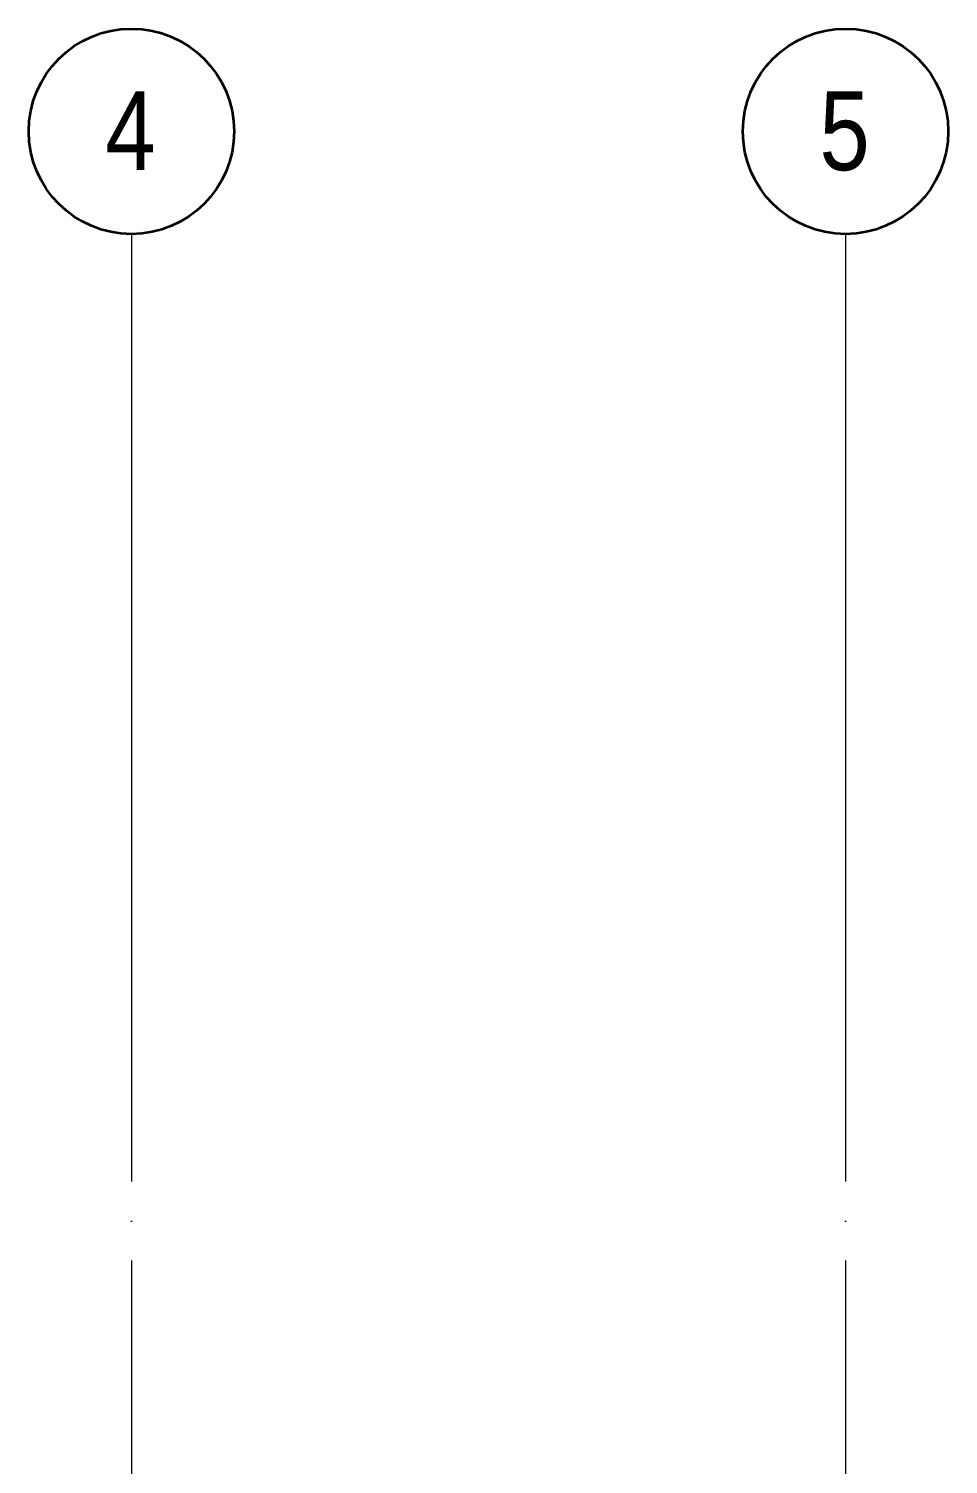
# Model space of a CAD drawing. Header units: millimetres. Extents: x 14684 to 281647, y -4596 to 240550.
# Drawn here: x 58270 to 72820, y 217826 to 240550 of the extents above; entities that cross this region are included whole.
import ezdxf

# ---------------------------------------------------------------- set-up
doc = ezdxf.new("R2010")
doc.units = ezdxf.units.MM
doc.linetypes.add('_SGE_Grid Line', pattern=[16250, 15000, -625, 0, -625])
for name, color, linetype, lineweight in [('S-GRID-1', 1, '_SGE_Grid Line', 13), ('S-GRID-IDEN', 1, 'Continuous', 35), ('S-GRID-IDEN-1', 1, 'Continuous', 50)]:
    doc.layers.add(name, color=color, linetype=linetype, lineweight=lineweight)
doc.styles.add('Arial Narrow', font='ARIALN.TTF', dxfattribs={"height": 1250})

# ---------------------------------------------------------------- blocks, each defined once
blk = doc.blocks.new('Grid - 1_Project Grid-1992125-WAREHOUSE SLAB PLAN')
at = {"layer": 'S-GRID-IDEN'}
blk.add_circle((0, 0), 6.5, dxfattribs=at)

msp = doc.modelspace()

# ---------------------------------------------------------------- linework, layer by layer
at = {"layer": 'S-GRID-1'}
for p, q in [((59895, 237300), (59895, 139401)), ((71195, 237300), (71195, 139401))]:
    msp.add_line(p, q, dxfattribs=at)

# ---------------------------------------------------------------- block references
at = {"layer": 'S-GRID-IDEN', "xscale": 249.9999999999999, "yscale": 249.9999999999999, "zscale": 249.9999999999999, "rotation": 180}
for p in [(59895, 238925), (71195, 238925)]:
    msp.add_blockref('Grid - 1_Project Grid-1992125-WAREHOUSE SLAB PLAN', p, dxfattribs=at)

# ---------------------------------------------------------------- texts
at = {"layer": 'S-GRID-IDEN-1', "char_height": 1250, "width": 982.07, "attachment_point": 1, "style": 'Arial Narrow'}
for s, insert in [('4', (59482, 239561)), ('5', (70782, 239561))]:
    msp.add_mtext(s, dxfattribs=dict(at, insert=insert))

doc.saveas('drawing.dxf')
